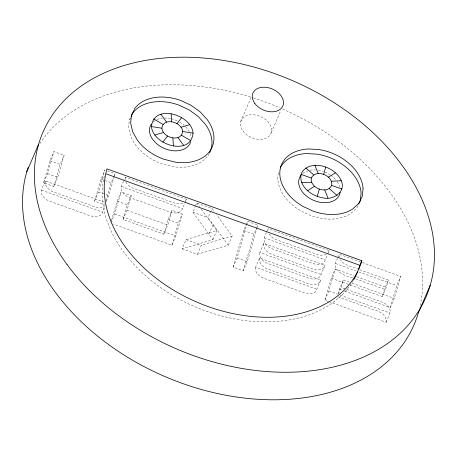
<?xml version="1.0" encoding="UTF-8"?>
<svg xmlns="http://www.w3.org/2000/svg" width="457" height="457" viewBox="0 0 457 457"><rect width="100%" height="100%" fill="white"/><g stroke="black" fill="none" stroke-linecap="round" stroke-linejoin="round"><path stroke-width="0.34" stroke-dasharray="2.29 1.71" d="M130.348 117.792C126.6 126.892 130.114 137.083 135.426 144.812A43.438 30.448 23.3 0 0 161.778 163.795L172.626 166.594A43.438 30.448 23.3 0 0 209.632 152.821M104.602 202.251L45.409 180.949C43.718 185.708 38.731 191.574 42.969 196.43C44.632 198.612 46.962 200.195 49.527 201.131L90.32 215.813L94.439 216.709L96.358 216.669A10.991 7.706 23.3 0 0 101.088 214.704L102.037 213.545L105.19 206.244M45.409 180.949C44.22 186.096 49.065 190.38 53.475 191.957L94.273 206.638L98.386 207.529L100.312 207.489A10.991 7.706 23.3 0 0 105.041 205.524M123.624 181.218C121.619 184.685 119.78 189.324 122.876 192.768C124.544 194.945 126.869 196.527 129.434 197.47L170.227 212.145L172.335 212.756L176.265 213.002A10.991 7.706 23.3 0 0 181.001 211.037L181.949 209.877L186.507 199.303L125.315 177.282L123.904 180.561M125.315 177.282L125.189 179.887M255.623 267.191C254.435 272.343 259.279 276.622 263.689 278.199L304.488 292.88L308.601 293.777L310.526 293.737A10.991 7.706 23.3 0 0 315.256 291.772L316.204 290.612L320.768 280.032L259.576 258.016L255.623 267.191L316.815 289.212M259.884 252.515C258.696 257.662 263.535 261.947 267.951 263.523L308.743 278.204L312.862 279.096L314.782 279.056A10.991 7.706 23.3 0 0 319.517 277.091L320.466 275.931L325.024 265.357L263.838 243.335L259.884 252.515L321.071 274.531M259.576 258.016C258.388 263.163 263.232 267.448 267.642 269.024L308.435 283.7L312.554 284.597L314.473 284.557A10.991 7.706 23.3 0 0 319.209 282.592L320.768 280.032M266.402 232.596C264.397 236.063 262.558 240.702 265.654 244.147C267.316 246.323 269.647 247.905 272.212 248.848L313.005 263.523L315.107 264.135L319.043 264.38A10.991 7.706 23.3 0 0 323.779 262.415L324.721 261.255L327.589 254.612M263.838 243.335C262.649 248.488 267.488 252.772 271.904 254.343L312.697 269.024L316.815 269.921L318.735 269.881A10.991 7.706 23.3 0 0 323.47 267.916L325.024 265.357M327.875 253.955L329.286 250.682L268.093 228.66L267.968 231.259M337.792 258.279C329.383 269.79 344.081 275.874 352.964 277.902M344.709 291.143L390.329 307.561L394.282 298.381L400.675 276.371L339.482 254.349L339.357 256.948M328.874 301.654L386.074 322.236C387.25 317.089 382.423 312.799 378.002 311.228L337.877 296.793M386.074 322.236C387.73 317.495 392.717 311.703 388.576 306.841C386.913 304.608 384.554 303.002 381.955 302.054L341.162 287.373L343.293 280.032L349.331 282.209M43.586 182.789L49.979 160.773L53.926 151.593L64.129 155.266L57.736 177.282L53.783 186.456L43.586 182.789L47.539 173.609L53.926 151.593M53.783 186.456L60.175 164.44L64.129 155.266M94.576 201.137L100.968 179.121L104.921 169.941L98.529 191.957L94.576 201.137L104.779 204.805M105.938 200.8L111.165 182.789L113.427 177.545M106.19 201.526L108.732 195.63L114.347 176.282M114.536 175.614L115.118 173.614L106.195 170.404M111.491 220.485L117.106 201.137L121.059 191.963L131.256 195.63L126.995 210.306L123.042 219.486L163.84 234.161L167.788 224.987L172.049 210.311L182.246 213.979L175.859 235.995L171.906 245.169L113.376 224.113M111 222.496L114.667 213.973L121.059 191.963M123.042 219.486L127.303 204.805L131.256 195.63M163.84 234.161L168.096 219.486L172.049 210.311M171.906 245.169L178.299 223.153L182.246 213.979M257.108 227.706L247.248 261.684L243.295 270.858L233.099 267.191L243.747 230.499L246.003 225.255M233.099 267.191L237.046 258.016L247.7 221.319L257.897 224.993L257.302 227.026M243.295 270.858L253.943 234.167L257.897 224.993M328.206 301.414L324.881 300.22L331.274 278.204L335.227 269.024L354.009 275.788M324.881 300.22L328.834 291.04L335.227 269.024M337.986 293.88L339.34 289.212L343.293 280.032M331.274 278.204L382.263 296.553L384.394 289.212L388.347 280.038L359.59 269.687M382.263 296.553L386.216 287.373L388.347 280.038M390.329 307.561L396.722 285.545L400.675 276.371M113.707 176.893L115.118 173.614M201.257 209.18L216.875 230.494L186.056 239.662L182.103 248.842L212.928 239.668L192.757 212.151L195.013 206.907M195.293 206.25L196.704 202.971L212.002 208.478L214.527 211.917M240.713 121.545L251.441 96.638M182.103 248.842L197.401 254.349L228.22 245.175L208.049 217.652L212.002 208.478M197.401 254.349L201.354 245.169L232.173 235.995L216.624 214.784M208.889 234.167L212.922 225.015M212.928 239.668L216.875 230.494M271.309 132.553L280.906 110.268M228.22 245.175L232.173 235.995M246.289 224.598L247.7 221.319M266.682 231.939L268.093 228.66M338.071 257.628L339.482 254.349M338.34 293.931L341.162 287.373M186.507 199.303L185.268 201.474M328.674 252.081L329.286 250.682M129.502 119.757L130.314 118.157M357.888 205.719L356.689 208.084L350.559 213.699A43.438 30.448 23.3 0 1 310.971 215.664L300.706 210.866A43.438 30.448 23.3 0 1 278.696 171.626M358.922 269.447C352.741 266.562 344.138 266.111 340.334 259.593M49.979 160.773L60.175 164.44M100.968 179.121L111.165 182.789M121.368 186.462L182.554 208.478M192.757 212.151L208.049 217.652M243.747 230.499L253.943 234.167M264.14 237.84L325.333 259.856M335.529 263.523L356.152 270.944M358.808 271.904L396.722 285.545M356.694 276.753L386.216 287.373M355.637 278.867L384.394 289.212M47.539 173.609L57.736 177.282M98.529 191.957L108.732 195.63M352.016 283.174L394.282 298.381M117.106 201.137L127.303 204.805M168.096 219.486L178.299 223.153M126.995 210.306L167.788 224.987M339.34 289.212L342.025 290.178M114.667 213.973L175.859 235.995M186.056 239.662L201.354 245.169M237.046 258.016L247.248 261.684M328.834 291.04L337.483 294.154M340.139 295.113L390.027 313.062M41.456 190.123L102.648 212.145M196.704 202.971L199.6 206.924M268.945 233.904L272.452 237.749L276.165 239.668L316.958 254.349L321.077 255.246L322.996 255.2A10.991 7.706 23.3 0 0 326.447 254.155M125.829 181.989C127.417 184.982 130.234 187.153 133.387 188.29L174.18 202.971L176.282 203.582L180.218 203.828A10.991 7.706 23.3 0 0 183.668 202.777M302.808 173.449A21.719 15.224 23.3 0 1 308.081 170.741M310.103 170.255A21.719 15.224 23.3 0 1 315.621 169.941M318.329 170.233A21.719 15.224 23.3 0 1 323.088 171.398M325.07 172.14A21.719 15.224 23.3 0 1 330.08 174.768M330.662 175.157A21.719 15.224 23.3 0 1 336.146 180.115M337.34 181.703A21.719 15.224 23.3 0 1 339.888 187.164M153.084 122.042A21.719 15.224 23.3 0 1 154.763 120.745M157.008 119.545A21.719 15.224 23.3 0 1 162.332 118.174M164.434 118.032A21.719 15.224 23.3 0 1 170.49 118.609M171.175 118.757A21.719 15.224 23.3 0 1 177.824 121.151M179.692 122.162A21.719 15.224 23.3 0 1 184.182 125.395M185.639 126.778A21.719 15.224 23.3 0 1 189.238 131.627M190.089 133.455A21.719 15.224 23.3 0 1 191.1 137.728M353.375 280.318A135.718 95.125 23.3 0 1 195.762 307.098A135.718 95.125 23.3 0 1 104.607 174.774M39.879 143.538A208.506 146.143 23.3 0 1 252.675 97.712M253.355 97.929A208.506 146.143 23.3 0 1 279.901 107.835M282.512 108.972A208.506 146.143 23.3 0 1 419.789 307.35M242.935 130.942A16.292 11.419 23.3 0 0 269.961 135.215A16.292 11.419 23.3 0 0 255.137 114.993A16.292 11.419 23.3 0 0 242.935 130.942"/><path stroke-width="0.69" d="M151.467 126.56C153.701 103.054 191.712 114.701 193.077 133.141C190.849 156.642 152.832 145 151.467 126.56L161.869 128.206C162.618 137.797 181.28 142.881 182.674 131.496C181.932 121.905 163.269 116.821 161.869 128.206M301.072 174.38C298.804 186.804 311.674 195.996 322.631 197.795C332.747 200.646 346.309 192.111 341.265 180.738A21.719 15.224 23.3 0 0 325.727 167.045C317.301 163.897 304.608 164.6 301.072 174.38L311.268 178.047C309.623 188.01 327.023 194.882 331.668 185.388C333.313 175.431 315.913 168.559 311.268 178.047M317.209 196.396L319.34 189.061M323.596 174.38L325.727 167.045M26.763 171.803L38.617 144.275M360.185 264.649L361.875 260.719L106.967 168.867A135.718 95.125 23.3 0 0 207.707 306.418A135.718 95.125 23.3 0 0 361.824 260.701M418.384 312.725L430.237 285.197M131.125 116.552L133.101 112.662A43.438 30.448 23.3 0 1 178.818 105.081L189.084 109.88L198.07 116.358L205.164 124.058A43.438 30.448 23.3 0 1 211.088 149.119M358.785 203.942L360.287 200.989L361.099 192.888A43.438 30.448 23.3 0 0 317.164 154.158L306.476 153.546A43.438 30.448 23.3 0 0 280.158 167.925M162.881 142.127L167.576 135.986M176.968 123.71L181.669 117.569M307.578 190.763L314.525 186.239M328.412 177.202L335.347 172.935M154.837 135.038L163.555 132.444M180.989 127.257L189.706 124.658M301.671 182.703L311.571 182.212M331.365 181.229L341.265 180.738M182.674 131.496L193.077 133.141M331.668 185.388L341.865 189.061M106.332 173.94L359.899 265.306M153.672 118.963L162.972 124.407M181.572 135.295L190.872 140.739M305.933 168.027L313.702 174.871M329.234 188.57L337.003 195.413M160.864 114.279L166.565 122.065M177.979 137.631L183.685 145.417M314.959 165.337L318.215 173.529M324.721 189.912L327.977 198.098M171.107 113.77L171.689 121.808M172.855 137.888L173.437 145.926M340.179 192.346A21.719 15.224 23.3 0 1 313.468 200.292A21.719 15.224 23.3 0 1 300.895 175.419M190.695 141.779A21.719 15.224 23.3 0 1 156.408 143.481L152.861 139.625A21.719 15.224 23.3 0 1 151.307 124.093M418.755 311.394A208.506 146.143 23.3 0 1 179.304 382.303A208.506 146.143 23.3 0 1 28.248 167.102M210.894 149.747A43.438 30.448 23.3 0 1 209.632 152.821M359.848 265.288A135.718 95.125 23.3 0 1 358.768 268.659M357.5 271.984A135.718 95.125 23.3 0 1 353.735 279.695M131.479 115.17L130.662 123.27L132.684 131.816L137.403 140.225A43.438 30.448 23.3 0 0 163.755 159.202L174.603 162.001A43.438 30.448 23.3 0 0 207.141 119.471L200.046 111.765L191.06 105.293L180.795 100.494A43.438 30.448 23.3 0 0 135.072 108.075L131.479 115.17M363.075 188.301L362.264 196.401L358.665 203.496L352.536 209.112A43.438 30.448 23.3 0 1 312.948 211.077L302.683 206.273A43.438 30.448 23.3 0 1 279.913 170.998A43.438 30.448 23.3 0 1 308.452 148.959L319.14 149.565A43.438 30.448 23.3 0 1 363.075 188.301M67.053 264.546A208.506 146.143 23.3 0 0 412.979 319.26A208.506 146.143 23.3 0 0 223.25 60.398A208.506 146.143 23.3 0 0 67.053 264.546M254.795 103.408A16.292 11.419 23.3 0 0 281.82 107.686A16.292 11.419 23.3 0 0 266.997 87.458A16.292 11.419 23.3 0 0 254.795 103.408"/></g></svg>
